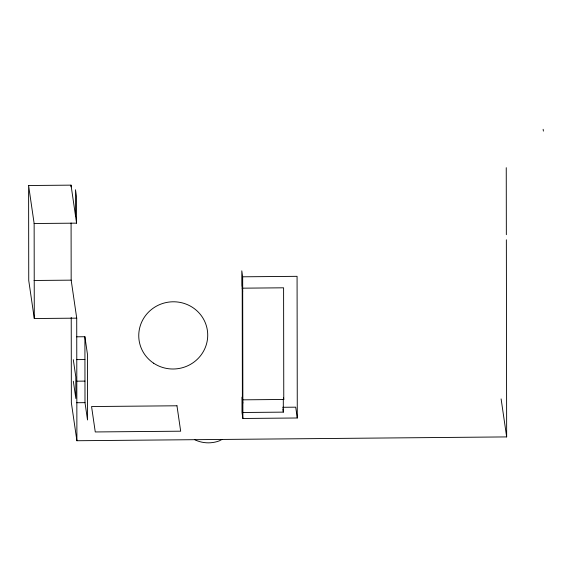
<?xml version="1.0" encoding="UTF-8"?>
<svg xmlns="http://www.w3.org/2000/svg" width="572" height="572" viewBox="0 0 572 572"><rect width="100%" height="100%" fill="white"/><g stroke="black" fill="none" stroke-linecap="round" stroke-linejoin="round"><path stroke-width="0.86" d="M222.015 439.446L219.19 440.912A30.695 29.887 -8.3 0 1 195.724 440.19L194.895 439.682M28.6 185.514L71.028 185.142L76.576 223.144L34.141 223.516L28.6 185.514L28.743 280.523L34.284 318.525L76.719 318.154L76.898 440.733L506.656 436.915L506.356 239.79M242.692 291.448L241.827 285.471L241.799 270.828L242.671 276.805L297.075 276.326L297.283 417.989L242.885 418.475L242.013 412.498L241.992 397.125L242.864 403.103M34.048 280.48L71.171 280.151L76.719 318.154M76.584 336.808L84.899 336.736L87.423 354.054L87.523 419.97L84.999 402.652L84.899 336.736M76.619 359.624L84.935 359.552M76.648 381.181L84.963 381.102M283.769 399.463L242.385 399.835L242.221 288.174L283.598 287.809L283.769 399.463L283.469 397.433M76.684 402.731L84.999 402.652M282.618 407.285L295.71 407.171L297.283 417.989M242.893 412.491L283.319 412.133L283.304 399.32M543.135 129.308L543.4 131.102M501.108 398.913L506.656 436.915M282.847 408.901L283.319 412.133M73.295 359.659L75.819 376.969L75.854 398.527L73.323 381.209M76.898 440.733L71.357 402.731L71.228 317.453M506.249 167.689L506.349 234.699M242.671 276.805L242.885 418.475M76.576 223.144L76.534 196.847L75.504 189.761L75.54 216.059M71.028 185.142L71.035 186.901M71.085 222.966L71.171 280.151M34.141 223.516L34.284 318.525M176.97 405.784L91.563 406.542L95.267 431.953L180.673 431.195L176.97 405.784M153.625 363.191A34.506 33.598 -8.3 0 0 207.607 337.866A34.506 33.598 -8.3 0 0 158.473 305.126A34.506 33.598 -8.3 0 0 153.625 363.191"/></g></svg>
